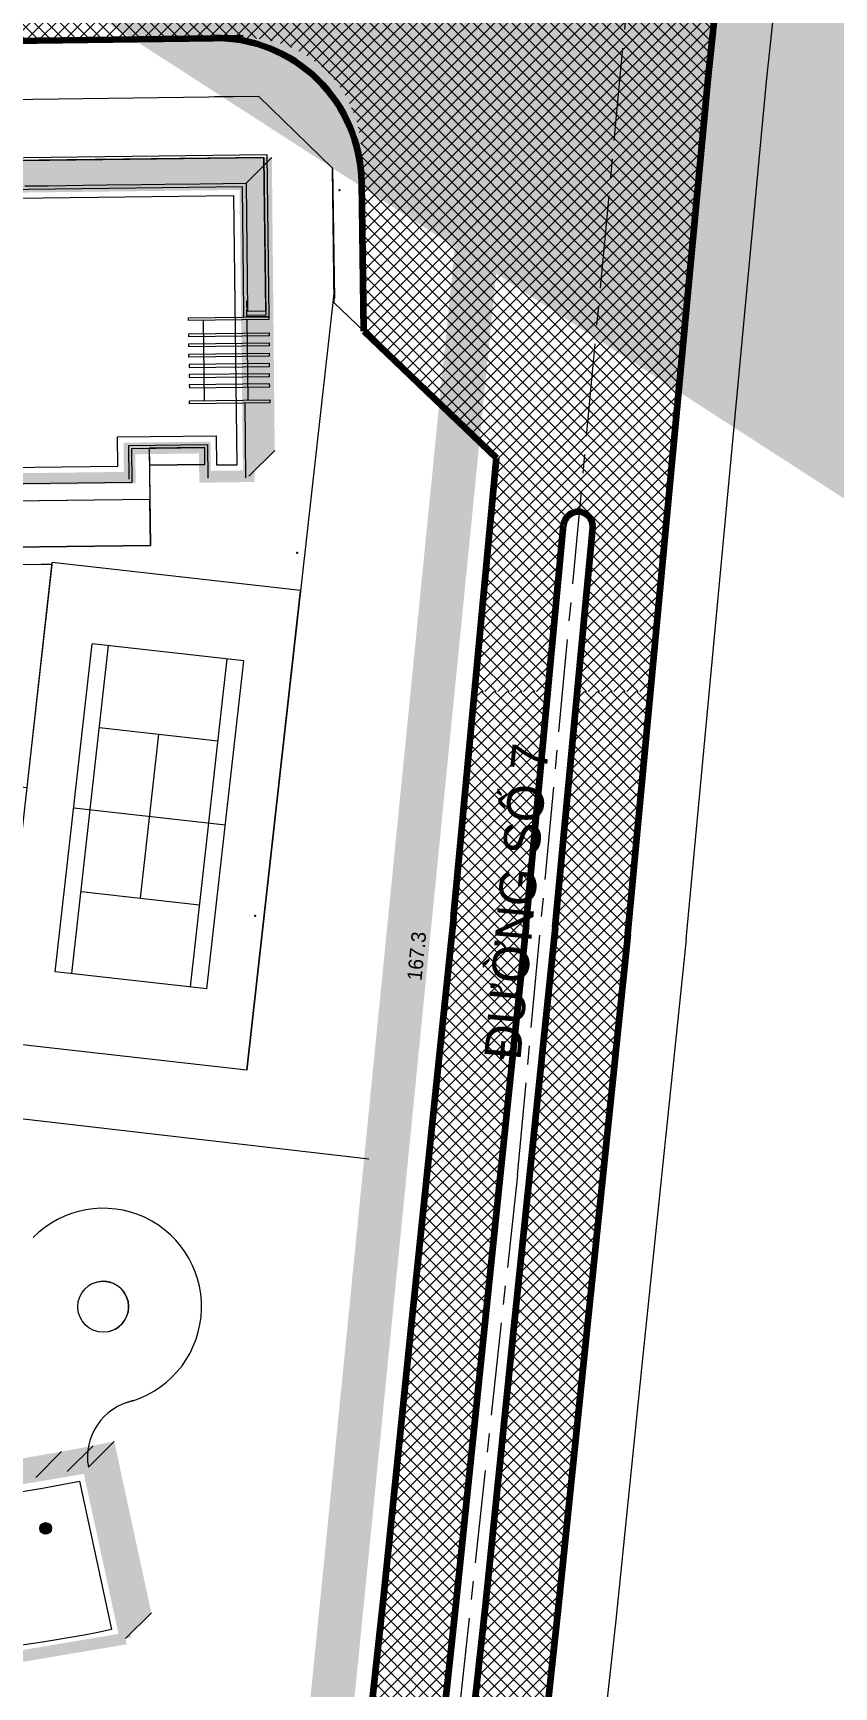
# Model space of a CAD drawing. Header units: millimetres. Extents: x 89040 to 596321, y -313033 to 2401191.
# Drawn here: x 596200.5 to 596255.3, y 1200500 to 1200613.2 of the extents above; entities that cross this region are included whole.
import ezdxf

# ---------------------------------------------------------------- set-up
doc = ezdxf.new("R2010")
doc.units = ezdxf.units.MM
doc.header["$MEASUREMENT"] = 0
for name, pattern in [('CENTER', [50.800000000000004, 31.75, -6.349999999999999, 6.349999999999999, -6.349999999999999]), ('DASHDOT2', [0.5, 0.25, -0.125, 0, -0.125]), ('HIDDEN', [0.375, 0.25, -0.125])]:
    doc.linetypes.add(name, pattern=pattern)
doc.layers.get('0').update_dxf_attribs({"color": 251, "lineweight": 9})
for name, color, linetype, lineweight in [('1', 8, 'Continuous', 13), ('4 duong di', 11, 'Continuous', 9), ('BONGDO', 251, 'Continuous', 9), ('CONGTRINH', 7, 'Continuous', 20), ('CONGTRINH2', 30, 'Continuous', 18), ('CU-LY-RANH-DAT', 2, 'Continuous', 9), ('HACHT', 8, 'Continuous', 9), ('HATCH', 8, 'Continuous', 5), ('KY HIEU', 9, 'Continuous', 9), ('LEDUONG', 6, 'Continuous', 20), ('LONGDUONG', 4, 'Continuous', 90), ('MANH', 8, 'Continuous', 9), ('net hthay', 94, 'Continuous', 20), ('NETTHAY', 6, 'Continuous', 15), ('RANHDAT', 1, 'DASHDOT2', 25), ('tang cao', 7, 'Continuous', 5), ('TEXT', 7, 'Continuous', 25), ('truc', 8, 'CENTER', 9)]:
    doc.layers.add(name, color=color, linetype=linetype, lineweight=lineweight)
doc.layers.add('DUONG NOI BO CONG TRINH', color=7, linetype='Continuous', lineweight=20, true_color=0x5e5e5e)
doc.layers.add('NOI-SUY-5', color=5, linetype='Continuous')
doc.styles.add('FRANKO', font='VFRANKO.TTF')
doc.styles.add('THAO', font='VHELVCN.TTF')
doc.styles.add('VAPTIMN', font='vaptimn0.TTF')
doc.styles.add('VN', font='VHELVCN.TTF')
doc.dimstyles.new('HOA75', dxfattribs={"dimscale": 0, "dimtxt": 450, "dimasz": 120, "dimexe": 150, "dimexo": 0, "dimgap": 50, "dimtad": 1, "dimdec": 0, "dimrnd": 0.001, "dimzin": 13, "dimdsep": 46, "dimtxsty": 'VN', "dimblk": 'TICKA', "dimcen": 0.09, "dimclrd": 9, "dimclre": 9, "dimclrt": 7, "dimadec": 0, "dimazin": 0, "dimtfac": 1, "dimtdec": 0, "dimtix": 1, "dimtmove": 2, "dimatfit": 3, "dimldrblk": 'PL1', "dimfxl": 1, "dimtolj": 1, "dimtzin": 13, "dimarcsym": 0})
doc.dimstyles.new('SK100-M', dxfattribs={"dimscale": 100, "dimtxt": 3.6, "dimasz": 1.5, "dimexe": 3, "dimexo": 2, "dimgap": 0.5, "dimtad": 1, "dimdec": 0, "dimtxsty": 'THAO', "dimblk": 'ARCHTICK', "dimcen": 0.091, "dimdle": 3, "dimclrd": 256, "dimclre": 256, "dimclrt": 9, "dimadec": 0, "dimazin": 0, "dimtfac": 1, "dimtdec": 0, "dimtmove": 2, "dimatfit": 3, "dimfxl": 55, "dimfxlon": 1, "dimlwe": -1, "dimarcsym": 0})
pattern_1 = [(45, (594650.3527654881, 1198136.11866812), (-0.4419417382415922, 0.4419417382415923), []), (135, (594650.3527654881, 1198136.11866812), (-0.4419417382415923, -0.4419417382415922), [])]
pattern_2 = [(45, (594650.3527654881, 1198136.11866812), (-0.1767766952966369, 0.1767766952966369), []), (45, (594650.5295421833, 1198136.11866812), (-0.1767766952966369, 0.1767766952966369), [0.3125, -0.0625, 0, -0.0625])]

# ---------------------------------------------------------------- blocks, each defined once
blk = doc.blocks.new('_ARCHTICK')
at = {"color": 0, "linetype": 'ByBlock', "const_width": 0.15}
blk.add_lwpolyline([(-0.5, -0.5), (0.5, 0.5)], dxfattribs=at)
blk = doc.blocks.new('PL')
at = {"layer": '1', "ltscale": 100}
blk.add_line((4.029908342286944, 0), (-6.671398499514908, 0), dxfattribs=at)
at = {"layer": '1', "ltscale": 100, "const_width": 1.6}
blk.add_lwpolyline([(0, 0), (-2.566846419125795, -8.508275751170004)], dxfattribs=at)
blk = doc.blocks.new('PL1')
at = {"layer": '4 duong di', "ltscale": 100, "xscale": 0.25, "yscale": 0.25, "zscale": 0.25}
blk.add_blockref('PL', (0, 0), dxfattribs=at)
blk = doc.blocks.new('TICKA')
at = {"color": 0}
for p, q in [((0, 2.5), (0, -2.5)), ((-2.5, 0), (2.5, 0))]:
    blk.add_line(p, q, dxfattribs=at)
at = {"color": 0, "const_width": 0.5}
blk.add_lwpolyline([(-0.7071067811865533, -0.7071067811865462), (0.7071067811865533, 0.7071067811865462)], dxfattribs=at)
at = {"color": 0, "const_width": 0.25}
for points in [[(0.5821067811865533, 0.7071067811865462, 1), (0.8321067811865532, 0.7071067811865462, 1)], [(-0.8321067811865532, -0.7071067811865462, 1), (-0.5821067811865533, -0.7071067811865462, 1)]]:
    blk.add_lwpolyline(points, format="xyb", close=True, dxfattribs=at)

msp = doc.modelspace()

# ---------------------------------------------------------------- hatches: boundary and pattern name
at = {"layer": 'BONGDO'}
h = msp.add_hatch(dxfattribs=at)
h.set_pattern_fill('ANSI35', color=256, style=0)
h.set_pattern_definition(pattern_2)
edge = h.paths.add_edge_path()
edge.add_line((596166.674068005, 1200603.957904319), (596168.458269487, 1200605.728212165))
edge.add_line((596168.458269487, 1200605.728212165), (596192.4563765591, 1200606.029752589))
edge.add_line((596192.4563765591, 1200606.02975259), (596192.476616537, 1200604.373170931))
edge.add_line((596192.4766165371, 1200604.37317093), (596216.8248191004, 1200604.669033101))
edge.add_line((596216.8248191003, 1200604.669033101), (596217.0197725951, 1200584.619918571))
edge.add_line((596217.0197725951, 1200584.619918571), (596215.2496366001, 1200582.849782576))
edge.add_line((596215.2496366001, 1200582.849782576), (596215.0546831053, 1200602.898897106))
edge.add_line((596215.0546831054, 1200602.898897106), (596190.6065066425, 1200602.600191421))
edge.add_line((596190.6065066425, 1200602.600191421), (596190.5863486622, 1200604.250062476))
edge.add_line((596190.5863486622, 1200604.250062476), (596166.688133492, 1200603.95807617))
h = msp.add_hatch(dxfattribs=at)
h.set_pattern_fill('ANSI35', color=256, style=0)
h.set_pattern_definition(pattern_2)
h.paths.add_polyline_path([(596206.8025961262, 1200503.308725519), (596208.5727321213, 1200505.078861514), (596206.0300307983, 1200516.806379154), (596204.5817658912, 1200516.505494338), (596202.4242349484, 1200516.10550142), (596199.8526530748, 1200515.660773956), (596197.2613221075, 1200515.378502035), (596194.7403081537, 1200515.139578496), (596192.1074059361, 1200514.970348157), (596189.0751790693, 1200514.861094565), (596186.0361913033, 1200514.831603243), (596182.5546254086, 1200515.008542721), (596179.9379391483, 1200515.246320984), (596178.0578477547, 1200515.48086054), (596175.8514086338, 1200515.731574572), (596173.1469074894, 1200516.163481548), (596170.444526128, 1200516.684725389), (596167.3635980244, 1200517.390514527), (596165.0370811331, 1200518.003998307), (596162.5375707377, 1200518.742265138), (596159.7422801098, 1200519.667758575), (596157.0268463995, 1200520.671153884), (596154.9186975283, 1200521.523574799), (596151.9399838669, 1200522.841889472), (596150.1698478719, 1200521.071753477), (596157.9721441148, 1200517.897622581), (596164.2731496136, 1200515.959917873), (596169.8643480516, 1200514.673920438), (596178.1678031533, 1200513.476184989), (596185.5842641892, 1200513.101051107), (596191.3344745449, 1200513.254690923), (596195.4911861125, 1200513.60836604), (596201.7597736402, 1200514.533179765), (596204.259894803, 1200515.036243158)])
at = {"layer": 'DUONG NOI BO CONG TRINH'}
h = msp.add_hatch(dxfattribs=at)
h.set_pattern_fill('NET', color=256, scale=5, angle=45, style=0)
h.set_pattern_definition([(45, (27179.21699432831, -3.795911343069747), (-0.4419417382415922, 0.4419417382415923), []), (135, (27179.21699432831, -3.795911343069747), (-0.4419417382415923, -0.4419417382415922), [])])
h.paths.add_polyline_path([(595998.6559202491, 1200617.010962626), (596052.6180359892, 1200617.659607114, -1.001505896176268), (596052.6420749613, 1200615.659753852), (595998.6799592212, 1200615.011109364, -1.001505896169876)], flags=16)
h.paths.add_polyline_path([(596078.6156593093, 1200618.01123476), (596120.7133969328, 1200618.580622515, -1), (596120.7404452122, 1200616.580805426), (596078.6427075886, 1200616.01141767, -1)], flags=16)
h.paths.add_polyline_path([(596146.9251532733, 1200618.93514639), (596194.750692297, 1200619.582004816, -1), (596194.7777405763, 1200617.582187727), (596146.9522015526, 1200616.935329301, -1)], flags=16)
edge = h.paths.add_edge_path()
edge.add_line((595975.3657731194, 1200621.615198485), (595814.2191544888, 1200619.435629782))
edge.add_line((595814.2191544888, 1200619.435629782), (595814.2191544888, 1200614.440191809))
edge.add_line((595814.2191544888, 1200614.440191809), (595970.654496543, 1200616.63223688))
edge.add_arc((595970.668994583, 1200615.632341982), 0.9999999999477333, -89.2251002501614, 90.83070561076909, ccw=False)
edge.add_line((595970.682518723, 1200614.632433438), (595814.219154489, 1200612.439995707))
edge.add_line((595814.2191544888, 1200612.439995707), (595814.2191544888, 1200607.434532218))
edge.add_line((595814.2191544888, 1200607.434532218), (595974.1899593043, 1200609.598197596))
edge.add_arc((595974.2846282816, 1200602.598837783), 7.000000000000224, -2.97859514830634e-11, 90.77489974443807, ccw=False)
edge.add_line((595981.2846282816, 1200602.598837783), (595981.2846282816, 1200568.116294836))
edge.add_line((595981.2846282816, 1200568.116294836), (595987.2846282816, 1200568.116294836))
edge.add_line((595987.2846282816, 1200568.116294836), (595987.2846282816, 1200602.869345315))
edge.add_arc((595994.2846282816, 1200602.869345315), 6.999999999999652, 90.77489974509882, 179.9999999999777, ccw=False)
edge.add_line((595994.1899593043, 1200609.868705127), (596214.8495064847, 1200612.853208601))
edge.add_arc((596214.9576996019, 1200604.853940244), 7.999999999999771, 0.7748997443783878, 90.77489974684738, ccw=False)
edge.add_line((596222.9569679591, 1200604.962133361), (596223.1216775174, 1200592.784316545))
edge.add_line((596223.1216775174, 1200592.784316545), (596232.2089020642, 1200584.085348516))
edge.add_line((596232.2089020642, 1200584.085348516), (596230.7125239094, 1200568.116294836))
edge.add_line((596230.7125239094, 1200568.116294836), (596235.7344274414, 1200568.116294836))
edge.add_line((596235.7344274414, 1200568.116294836), (596236.8020628274, 1200579.50988992))
edge.add_arc((596237.797701228, 1200579.41659375), 1.000000000025044, -5.353261999382028, 174.6467380006179, ccw=False)
edge.add_line((596238.7933396285, 1200579.32329758), (596237.7431888541, 1200568.116294836))
edge.add_line((596237.7431888541, 1200568.116294836), (596242.7650923858, 1200568.116294836))
edge.add_line((596242.7650923858, 1200568.116294836), (596246.7145287261, 1200610.263903525))
edge.add_line((596246.7145287261, 1200610.263903525), (596249.3857955426, 1200635.204781873))
edge.add_arc((596209.6132655388, 1200639.464577303), 40.00000000000047, 353.8866998375029, 369.972605474975)
edge.add_line((596249.0088921756, 1200646.391669181), (596246.000757934, 1200663.499473659))
edge.add_line((596246.000757934, 1200663.499473659), (596243.074904783, 1200681.545597674))
edge.add_line((596243.074904783, 1200681.545597674), (596240.9523005484, 1200693.978825386))
edge.add_line((596240.9523005484, 1200693.978825386), (596234.8613653866, 1200727.436002905))
edge.add_line((596234.8613653866, 1200727.436002905), (596233.1083690637, 1200738.302447849))
edge.add_line((596233.1083690637, 1200738.302447849), (596228.0437250029, 1200738.302447849))
edge.add_line((596228.0437250029, 1200738.302447849), (596229.9332017264, 1200726.58999043))
edge.add_line((596229.9332017264, 1200726.58999043), (596240.6511780344, 1200667.716726069))
edge.add_arc((596239.6270493247, 1200667.758979898), 1.025000000000214, 202.9981794380681, 357.6374124406359, ccw=False)
edge.add_line((596238.6835191245, 1200667.358510471), (596227.961936262, 1200726.25158544))
edge.add_line((596227.9619362621, 1200726.251585439), (596226.0178673784, 1200738.302447849))
edge.add_line((596226.0178673784, 1200738.302447849), (596220.9532233176, 1200738.302447849))
edge.add_line((596220.9532233176, 1200738.302447849), (596223.0337726017, 1200725.405572965))
edge.add_line((596223.0337726017, 1200725.405572964), (596234.5272601291, 1200662.272467408))
edge.add_line((596234.5272601291, 1200662.272467408), (596222.346572496, 1200650.091779775))
edge.add_line((596222.346572496, 1200650.091779775), (596222.5782920497, 1200632.959572611))
edge.add_arc((596214.5790236925, 1200632.851379494), 7.999999999999778, -89.2251003182783, 0.7748997451993205, ccw=False)
edge.add_line((596214.6872168008, 1200624.852111136), (596214.350045043, 1200624.847550762))
edge.add_arc((596214.2689002119, 1200630.84700203), 6.000000000000309, 180.7748997448345, 270.774899681999, ccw=False)
edge.add_line((596208.269448944, 1200630.765857192), (596207.3404592219, 1200699.450800349))
edge.add_line((596207.3404592219, 1200699.450800349), (596201.5986652263, 1200738.302447849))
edge.add_line((596201.5986652263, 1200738.302447849), (596196.5443571823, 1200738.302447849))
edge.add_line((596196.5443571823, 1200738.302447849), (596202.2479127671, 1200699.709539215))
edge.add_arc((596192.3553617847, 1200698.247542273), 10.00000000000323, 0.7748997448081241, 8.406756993279828, ccw=False)
edge.add_line((596202.3544472312, 1200698.382783669), (596203.2428579415, 1200632.698053583))
edge.add_arc((596195.2435895844, 1200632.589860466), 8.000000000000002, -89.39342007300291, 0.7748997448214254, ccw=False)
edge.add_line((596195.3282825375, 1200624.590308785), (596062.0721675436, 1200622.98373728))
edge.add_line((596062.0721675436, 1200622.98373728), (595993.3999588923, 1200621.859215063))
edge.add_arc((595993.2846282818, 1200627.858106531), 6.000000000000245, 179.9999999999696, 271.1013940364465, ccw=False)
edge.add_line((595987.2846282817, 1200627.858106531), (595987.2846282817, 1200690.089951259))
edge.add_arc((595993.2846282818, 1200690.089951259), 6.000000000000794, 171.2561994801889, 179.9999999999826, ccw=False)
edge.add_line((595987.3543604938, 1200691.002049919), (595994.6293489247, 1200738.302447849))
edge.add_line((595994.6293489247, 1200738.302447849), (595988.5587967527, 1200738.302447849))
edge.add_line((595988.5587967527, 1200738.302447849), (595981.3543604938, 1200691.460764849))
edge.add_arc((595987.2846282817, 1200690.54866619), 6.000000000000679, 171.2561994801625, 179.9999999999739)
edge.add_line((595981.2846282817, 1200690.54866619), (595981.2846282817, 1200627.614649753))
edge.add_arc((595975.2846282817, 1200627.614649753), 5.999999999999999, 270.7748997452253, 359.99999999996965, ccw=False)
h = msp.add_hatch(dxfattribs=at)
h.set_pattern_fill('NET', color=256, scale=5, angle=45, style=0)
h.set_pattern_definition(pattern_1)
h.paths.add_polyline_path([(596229.4306437665, 1200505.720625844), (596231.3074094272, 1200524.036324132), (596234.2399425807, 1200552.16744602), (596235.7344274414, 1200568.116294836), (596230.7125239094, 1200568.116294836), (596229.2617505781, 1200552.633926871), (596226.3339061657, 1200524.550410724), (596224.4583100603, 1200506.24612634), (596216.5841337979, 1200433.942513349), (596221.573466988, 1200433.573108432)])
h.paths.add_polyline_path([(596236.3919109553, 1200504.98492515), (596238.2703211795, 1200523.316673032), (596241.2094113843, 1200551.514372827), (596242.7650923858, 1200568.116294836), (596237.7431888541, 1200568.116294836), (596236.2312193818, 1200551.980853679), (596233.2968125048, 1200523.830706797), (596231.4195772491, 1200505.510425646), (596223.569200264, 1200433.425346465), (596228.5585334541, 1200433.055941547)])
h = msp.add_hatch(dxfattribs=at)
h.set_pattern_fill('NET', color=256, scale=5, angle=45, style=0)
h.set_pattern_definition(pattern_1)
h.paths.add_polyline_path([(595995.101366762, 1200475.274766724, -0.3511223697137446), (595987.2846282816, 1200485.03352531), (595987.2846282816, 1200525.771851248), (595981.2846282816, 1200522.623540457), (595981.2846282816, 1200519.609639589, -0.1859721201900045), (595978.6996744657, 1200512.900161957), (595938.6890100861, 1200468.681976798), (595947.4985450422, 1200453.49973682), (595973.5929352575, 1200466.517219932, -0.1723865966107662), (595980.2401797544, 1200467.327634762), (596111.5678269906, 1200437.946582228), (596137.9551008744, 1200432.043134656), (596205.7859866555, 1200416.867786124, -0.3818854923098502), (596213.5439467016, 1200406.026385501), (596216.5579224279, 1200433.701830808, -0.4472979209271629), (596208.0707842682, 1200427.628549224)])
h.paths.add_polyline_path([(595960.3912970803, 1200478.754145614, -1), (595972.2750441722, 1200478.754145614, -1)], flags=16)
at = {"layer": 'tang cao'}
h = msp.add_hatch(color=256, dxfattribs=at)
edge = h.paths.add_edge_path()
edge.add_arc((596201.3354988744, 1200510.850931678), 0.399280375762523, 0, 360)

# ---------------------------------------------------------------- linework, layer by layer
at = {"layer": 'BONGDO'}
for p, q in [((596215.0546831054, 1200602.898897106), (596216.8248191003, 1200604.669033101)), ((596215.2496366001, 1200582.849782576), (596217.0197725951, 1200584.619918571)), ((596200.6540989534, 1200514.335365425), (596202.4242349484, 1200516.10550142)), ((596202.811629896, 1200514.735358343), (596204.5817658912, 1200516.505494338)), ((596204.259894803, 1200515.036243158), (596206.0300307983, 1200516.806379154)), ((596206.8025961262, 1200503.308725519), (596208.5727321213, 1200505.078861514))]:
    msp.add_line(p, q, dxfattribs=at)
at = {"layer": 'CONGTRINH', "const_width": 0.8}
for points in [[(596166.9532423393, 1200582.259701449), (596207.0947449947, 1200582.750146823), (596207.0703111783, 1200584.749997565), (596212.2254266127, 1200584.812982315), (596212.249859321, 1200582.81313156), (596215.2496366001, 1200582.849782576), (596215.0052967783, 1200602.84828417), (596190.7071100296, 1200602.551416853)], [(596206.8025961262, 1200503.308725519), (596204.259894803, 1200515.036243159)]]:
    msp.add_lwpolyline(points, dxfattribs=at)
for points in [[(596150.1698478719, 1200521.071753477, 0.1637573184451017), (596204.259894803, 1200515.036243159, 0.1637573184451017)], [(596145.1046947605, 1200510.193140332, 0.163757318445103), (596206.8025961262, 1200503.308725519, -3.211133014773738)]]:
    msp.add_lwpolyline(points, format="xyb", dxfattribs=at)
at = {"layer": 'CONGTRINH2'}
msp.add_line((596212.1191397076, 1200593.51233305), (596212.1863332122, 1200588.01274351), dxfattribs=at)
for points in [[(596181.3833712161, 1200604.437649504), (596216.4807516984, 1200604.866466233), (596216.6163604504, 1200593.767294623), (596215.1164723954, 1200593.748969116)], [(596181.3858146165, 1200604.23766443), (596216.2832100253, 1200604.664037759), (596216.4151536754, 1200593.864843759), (596215.1152506947, 1200593.848961653)], [(596199.9058136687, 1200602.713809542), (596201.5056942605, 1200602.733356743), (596201.5056942605, 1200602.733356743), (596203.9055151482, 1200602.762677545), (596203.9055151482, 1200602.762677545), (596205.5053957399, 1200602.782224747), (596205.5053957399, 1200602.782224747), (596207.9052167109, 1200602.81154555), (596207.9052167109, 1200602.81154555), (596209.5050973027, 1200602.831092751), (596209.5050973027, 1200602.831092751), (596211.9049181904, 1200602.860413553), (596211.9049181904, 1200602.860413553), (596213.5047987822, 1200602.879960755), (596213.5047987822, 1200602.879960755), (596215.0546831053, 1200602.898897106), (596215.1615812089, 1200594.149603632), (596216.4114871962, 1200594.164934205), (596216.2832100234, 1200604.664037924), (596181.5857996905, 1200604.24010783)], [(596153.6310215197, 1200583.997067722), (596158.630648369, 1200584.058152726), (596158.6575257708, 1200581.858316912), (596207.2538987462, 1200582.452063153), (596207.2257995734, 1200584.751897309), (596212.2254264227, 1200584.812982313)], [(596158.630648369, 1200584.058152726), (596158.6575257708, 1200581.858316912), (596207.2538987462, 1200582.452063153), (596207.2257995734, 1200584.751897309), (596208.4257100173, 1200584.76655771), (596208.4684695911, 1200581.26681311), (596157.4722757281, 1200580.643746067), (596157.4307379251, 1200584.043492325), (596158.630648369, 1200584.058152726)]]:
    msp.add_lwpolyline(points, dxfattribs=at)
msp.add_lwpolyline([(596147.0732906209, 1200578.698966406, 0.0756216232368126), (596150.052944563, 1200550.635698734), (596160.2730660987, 1200549.484189439), (596162.457180909, 1200549.238078601), (596163.7522438704, 1200561.013338806), (596167.760163463, 1200560.565647175), (596168.2302662352, 1200564.740204092), (596164.2568505387, 1200565.187656067), (596166.2360187962, 1200583.050998184), (596206.2850311726, 1200583.540313519), (596206.2605973561, 1200585.540164261), (596213.0155938251, 1200585.622696218), (596213.0400265333, 1200583.622845462), (596214.4399227087, 1200583.639949272), (596214.2151300758, 1200602.038570465), (596189.9169427844, 1200601.741703141), (596189.8960767152, 1200603.449624896), (596167.4978434452, 1200603.168187167), (596167.5186144953, 1200601.468042416), (596151.2198329475, 1200601.26889952), (596151.2564838617, 1200598.269130635), (596149.0641301301, 1200598.242345153), (596147.4985527424, 1200584.335969842, 0.0150463176555841), (596147.0735798933, 1200578.706063536, 0.0150463176555841)], format="xyb", dxfattribs=at)
for points in [[(596211.1167709378, 1200593.700101118), (596216.616360443, 1200593.767294623), (596216.618803843, 1200593.567309554), (596211.1192143378, 1200593.500116049)], [(596211.1302096386, 1200592.600183214), (596216.6297991438, 1200592.667376718), (596216.632242544, 1200592.467391644), (596211.1326530387, 1200592.40019814)], [(596211.1387615391, 1200591.900235455), (596216.6383510444, 1200591.96742896), (596216.6407944446, 1200591.767443885), (596211.1412049393, 1200591.700250381)], [(596211.1473134398, 1200591.200287696), (596216.646902945, 1200591.2674812), (596216.6493463451, 1200591.067496127), (596211.1497568398, 1200591.000302622)], [(596211.1583087405, 1200590.300354863), (596216.6578982458, 1200590.367548368), (596216.6554548455, 1200590.567533442), (596211.1558653404, 1200590.500339938)], [(596211.1668606412, 1200589.600407105), (596216.6664501465, 1200589.667600609), (596216.6640067461, 1200589.867585683), (596211.1644172409, 1200589.800392178)], [(596211.1754125417, 1200588.900459345), (596216.6750020469, 1200588.96765285), (596216.6725586468, 1200589.167637924), (596211.1729691415, 1200589.10044442)], [(596211.1864078423, 1200588.00052651), (596216.6859973477, 1200588.067720014), (596216.6884407479, 1200587.86773494), (596211.1888512427, 1200587.800541436)], [(596208.4397596037, 1200583.616640632), (596212.2394760093, 1200583.663065235), (596212.2254264227, 1200584.812982313), (596208.4257100173, 1200584.76655771)], [(596183.7726497484, 1200577.814793111), (596208.5069537975, 1200578.116994678), (596208.4684695911, 1200581.26681311), (596183.7341655418, 1200580.964611543)]]:
    msp.add_lwpolyline(points, close=True, dxfattribs=at)
msp.add_lwpolyline([(596205.850545662, 1200503.924286851, -0.1595046544066505), (596146.169011983, 1200510.583710031), (596150.5589803611, 1200520.012204423, 0.1589914478349332), (596203.6467863366, 1200514.088526798), (596205.850545662, 1200503.924286851)], format="xyb", close=True, dxfattribs=at)
at = {"layer": 'HACHT', "ltscale": 50}
for p, q in [((596215.1189158172, 1200593.548984053), (596215.1861093219, 1200588.049394513)), ((596215.1189158172, 1200593.548984053), (596215.1861093219, 1200588.049394513)), ((596215.050873231, 1200582.747340833), (596214.9885676255, 1200587.846966039)), ((596207.0233710994, 1200584.949438982), (596212.4229680966, 1200585.015410787)), ((596207.0514702721, 1200582.649604827), (596207.0233710994, 1200584.949438982)), ((596212.4229680966, 1200585.015410787), (596212.4510672693, 1200582.715576631)), ((596212.2394760093, 1200583.663065235), (596208.4397596037, 1200583.616640632))]:
    msp.add_line(p, q, dxfattribs=at)
for points in [[(596214.9115986967, 1200594.146549367), (596214.8077549144, 1200602.645855694), (596190.9595348431, 1200602.354480224)], [(596214.9091560213, 1200594.346475124), (596214.903047521, 1200594.846437809)], [(596214.9164862448, 1200593.746519901), (596214.9103777444, 1200594.246482586)], [(596215.1091410952, 1200594.348918524), (596215.1030325949, 1200594.848881209)], [(596215.1164713188, 1200593.748963301), (596215.1103628182, 1200594.248925986)]]:
    msp.add_lwpolyline(points, dxfattribs=at)
at = {"layer": 'HATCH', "ltscale": 50}
msp.add_lwpolyline([(596208.4257100173, 1200584.76655771), (596208.5069537975, 1200578.116994678), (596183.7726497484, 1200577.814793111)], dxfattribs=at)
at = {"layer": 'LEDUONG'}
for p, q in [((596250.694607113, 1200609.864303834), (596253.4219662979, 1200635.328901088)), ((596245.1919649864, 1200551.141188146), (596250.694607113, 1200609.864303834)), ((596212.9037859541, 1200608.826526143), (596215.9035115879, 1200608.867098563)), ((596215.9035115879, 1200608.867098563), (596220.9706750091, 1200603.935176537)), ((596221.0952575217, 1200594.724156666), (596220.9706750091, 1200603.935176537)), ((596223.1216775174, 1200592.784316545), (596221.095257522, 1200594.724156666)), ((596245.1919649864, 1200551.141188146), (596242.2491300764, 1200522.905465121)), ((596133.7754869782, 1200546.559349362), (596223.4608455966, 1200536.130079439)), ((596242.2491300764, 1200522.905465121), (596240.3697779203, 1200504.564524753)), ((596240.3697779203, 1200504.564524753), (596218.992427716, 1200308.26974998))]:
    msp.add_line(p, q, dxfattribs=at)
for points in [[(596212.650580741, 1200434.769820522), (596207.2298804295, 1200430.890840499), (596127.8516448525, 1200448.64960005), (596123.5267376662, 1200454.710391774), (596127.4528073677, 1200489.895700587), (596138.2499522793, 1200586.65936168), (596140.0598518822, 1200602.879622983), (596145.613866712, 1200607.916404645), (596215.9035115879, 1200608.867098563), (596220.9706750091, 1200603.935176537), (596221.112194404, 1200595.003257271)], [(596221.0840439926, 1200595.553230012), (596215.1039920548, 1200542.21479688)], [(596215.1039920548, 1200542.21479688), (596198.1104614149, 1200544.120030869), (596167.3593315376, 1200547.582962982), (596167.1015345786, 1200545.293728998), (596134.0495793787, 1200549.015756529)]]:
    msp.add_lwpolyline(points, dxfattribs=at)
msp.add_circle((596205.2723658386, 1200526.017289605), 1.740757188587157, dxfattribs=at)
for centre, radius, start, end in [((596205.2723658386, 1200526.017289605), 6.740757188587303, 283.5714272850023, 135.4100788736879), ((596205.2723658386, 1200526.017289605), 1.740757188587304, 283.5714272850023, 135.4100788736879), ((596208.1675022655, 1200515.721258353), 3.967195721777832, 102.0779114267439, 189.9430877247484)]:
    msp.add_arc(centre, radius, start, end, dxfattribs=at)
at = {"layer": 'LONGDUONG', "linetype": 'ByBlock'}
for p, q in [((596246.7145287261, 1200610.263903525), (596249.3857955426, 1200635.204781873)), ((596241.2094113843, 1200551.514372827), (596246.7145287261, 1200610.263903525)), ((596223.1216775174, 1200592.784316545), (596222.9840162384, 1200602.962316272)), ((596223.1216775174, 1200592.784316545), (596232.2089020642, 1200584.085348516)), ((596234.2399425807, 1200552.16744602), (596236.8020628274, 1200579.50988992)), ((596236.2312193818, 1200551.980853679), (596238.7933396285, 1200579.32329758)), ((596234.2399425807, 1200552.16744602), (596231.3074094272, 1200524.036324132)), ((596236.2312193818, 1200551.980853679), (596233.2968125048, 1200523.830706797)), ((596241.2094113843, 1200551.514372827), (596238.2703211795, 1200523.316673032)), ((596231.3074094272, 1200524.036324132), (596229.4306437665, 1200505.720625844)), ((596233.2968125048, 1200523.830706797), (596231.4195772491, 1200505.510425646)), ((596238.2703211795, 1200523.316673032), (596236.3919109553, 1200504.98492515)), ((596224.4583100603, 1200506.24612634), (596217.1633089237, 1200439.260714614)), ((596229.4306437665, 1200505.720625844), (596221.5649385642, 1200433.494797274)), ((596236.3919109553, 1200504.98492515), (596214.7772714723, 1200306.511272026)), ((596231.4195772491, 1200505.510425646), (596223.5531828774, 1200433.278268867))]:
    msp.add_line(p, q, dxfattribs=at)
at = {"layer": 'LONGDUONG'}
for p, q in [((596194.5726665903, 1200612.578956706), (596212.8496893957, 1200612.826160322)), ((596212.8496893957, 1200612.826160322), (596214.8495064849, 1200612.853208601)), ((596229.2617505781, 1200552.633926871), (596232.2089020642, 1200584.085348516)), ((596229.2617505781, 1200552.633926871), (596226.3339061657, 1200524.550410724)), ((596226.3339061657, 1200524.550410724), (596224.4583100603, 1200506.24612634))]:
    msp.add_line(p, q, dxfattribs=at)
msp.add_arc((596212.9849307919, 1200602.827074876), 10, 0.7748997398733183, 90.77489974654281, dxfattribs=at)
at = {"layer": 'LONGDUONG', "linetype": 'ByBlock'}
msp.add_arc((596237.797701228, 1200579.41659375), 1.000000000025044, 354.646737993977, 174.646738007259, dxfattribs=at)
at = {"layer": 'net hthay', "ltscale": 50}
msp.add_lwpolyline([(596173.6445855097, 1200571.090054216, 0.2426863404609552), (596175.2730870551, 1200568.517600351, 0.1998305622842747), (596181.214798725, 1200567.078394127, -0.4137181567334988), (596185.1503936143, 1200564.22254951, -0.0460747811271344), (596185.4522485627, 1200559.68519581, 0.3641536659577026), (596189.367837816, 1200555.201935287, 0.0033574701581689), (596195.265456208, 1200554.517671152, 0.0098505038375253), (596195.265456208, 1200554.517671152), (596195.265456208, 1200554.517671152), (596197.2482607029, 1200554.294384727), (596197.5321891045, 1200556.815695687), (596194.2214231831, 1200557.117099095), (596194.7809918693, 1200562.086121756), (596200.0744629097, 1200561.560549457), (596201.7762230615, 1200576.816399745), (596201.0331122044, 1200576.807320481), (596174.2515668708, 1200576.480105899), (596173.6445855097, 1200571.090054216)], format="xyb", close=True, dxfattribs=at)
at = {"layer": 'NETTHAY'}
for p, q in [((596198.1104614149, 1200544.120030869), (596201.7907384072, 1200576.945867552)), ((596218.7842690471, 1200575.040633563), (596201.7907384072, 1200576.945867552)), ((596215.1039920548, 1200542.21479688), (596218.7842690471, 1200575.040633563)), ((596201.9969138697, 1200548.9420364), (596204.5128812011, 1200571.382937692)), ((596214.8978165921, 1200570.218628032), (596204.5128812011, 1200571.382937692)), ((596203.1298159126, 1200548.815020801), (596205.6457832437, 1200571.255922093)), ((596211.2489472183, 1200547.904742339), (596213.7649145494, 1200570.345643632)), ((596212.381849261, 1200547.77772674), (596214.8978165921, 1200570.218628032)), ((596205.0167914111, 1200565.64569677), (596213.1359227167, 1200564.735418309)), ((596207.8183733983, 1200553.970106893), (596209.0763570637, 1200565.190557539)), ((596203.1298159126, 1200548.815020801), (596204.3877995783, 1200560.035471447)), ((596203.2548975354, 1200560.162487046), (596213.6398329266, 1200558.998177386)), ((596203.7588077453, 1200554.425246124), (596211.8779390512, 1200553.514967662)), ((596212.381849261, 1200547.77772674), (596201.9969138697, 1200548.9420364)), ((596215.1039920548, 1200542.21479688), (596198.1104614149, 1200544.120030869))]:
    msp.add_line(p, q, dxfattribs=at)
at = {"layer": 'NOI-SUY-5'}
for p in [(596221.4519943283, 1200602.434088657), (596218.5619943283, 1200577.604088657), (596215.6709943283, 1200552.774088657)]:
    msp.add_point(p, dxfattribs=at)
at = {"layer": 'RANHDAT', "linetype": 'HIDDEN', "ltscale": 40, "const_width": 3}
msp.add_lwpolyline([(595833.2485185933, 1200140.966276772), (595918.3625186089, 1200181.386276771), (596056.8465185908, 1200249.196276772), (596061.3855185932, 1200251.626276772), (596199.1375185932, 1200325.286276772), (596206.9295185931, 1200377.43627678), (596208.4635185923, 1200387.486276764), (596210.872518593, 1200404.016276772), (596209.003518593, 1200404.296276772), (596210.1935185922, 1200414.646276763), (596215.4705185932, 1200462.576276772), (596217.4665185933, 1200464.016276772), (596234.9425185933, 1200639.516276772), (596202.7035185931, 1200829.066276772), (596201.0465185933, 1200838.806276772), (595476.4470820411, 1200810.310191593)], dxfattribs=at)
at = {"layer": 'tang cao'}
msp.add_circle((596201.3354988744, 1200510.850931678), 0.399280375762523, dxfattribs=at)
at = {"layer": 'truc', "color": 171, "ltscale": 0.2}
for q in [(596243.7945853776, 1200643.414163204), (596204.0198725342, 1200263.255597761)]:
    msp.add_line((596233.6370856578, 1200535.015321809), q, dxfattribs=at)

# ---------------------------------------------------------------- texts
at = {"layer": 'CU-LY-RANH-DAT', "style": 'VAPTIMN'}
msp.add_text('167.3', height=1, rotation=84.31000000000003, dxfattribs=at).set_placement((596227.0711274465, 1200548.298250487))
at = {"layer": 'TEXT', "style": 'FRANKO'}
msp.add_text('ÑÖÔØNG SOÁ 7', height=2.5, rotation=84.81684974378469, dxfattribs=at).set_placement((596233.8426253344, 1200542.826824531))

# ---------------------------------------------------------------- leaders
at = {"layer": 'KY HIEU', "color": 8}
msp.add_leader([(596092.9377149222, 1200686.595932847), (596094.0543679807, 1200686.110197474)], dimstyle='SK100-M', override={"dimasz": 2.1, "dimgap": 0.5, "dimtad": 0}, dxfattribs=at)
at = {"layer": 'MANH'}
msp.add_leader([(596160.3243393612, 1200675.465654242), (596157.6914925697, 1200675.454166208)], dimstyle='HOA75', override={"dimscale": 1, "dimtad": 0}, dxfattribs=at)

doc.saveas('drawing.dxf')
